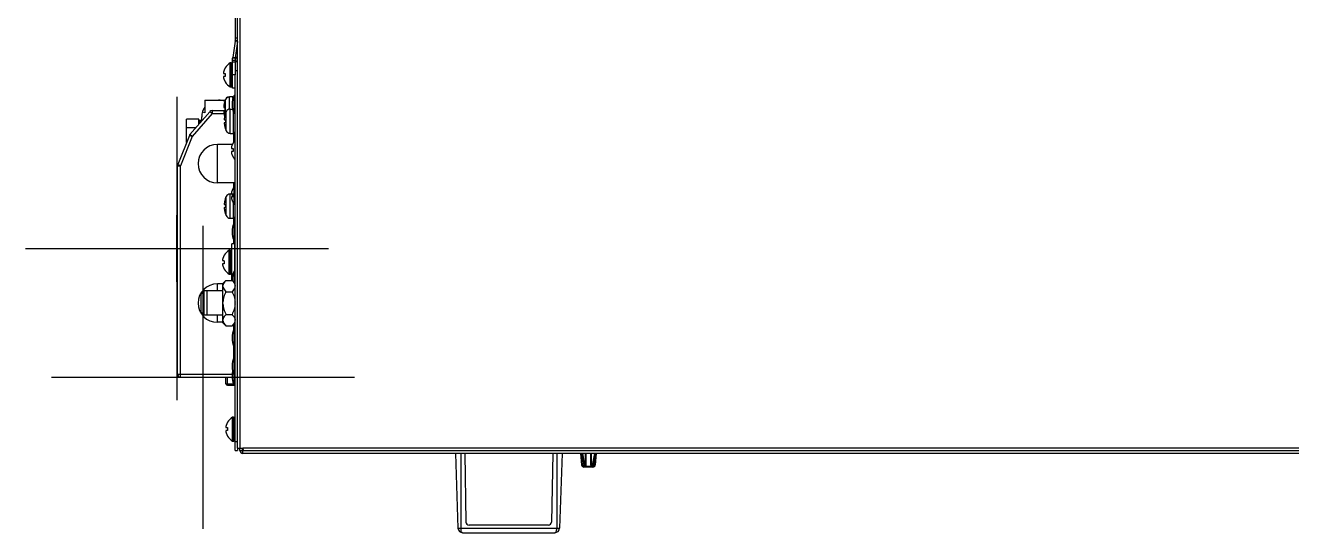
# Model space of a CAD drawing. Header units: millimetres. Extents: x 361 to 5577, y 463 to 3774.
# Drawn here: x 4741.7 to 5159.5, y 1958.6 to 2126 of the extents above; entities that cross this region are included whole.
import ezdxf

# ---------------------------------------------------------------- set-up
doc = ezdxf.new("R2010")
doc.units = ezdxf.units.MM
doc.header["$LTSCALE"] = 330
doc.layers.get('0').update_dxf_attribs({"linetype": 'CONTINUOUS'})
doc.layers.add('ASSI', color=7, linetype='CONTINUOUS')
doc.layers.add('GEOM', color=7, linetype='CONTINUOUS')

msp = doc.modelspace()

# ---------------------------------------------------------------- linework, layer by layer
at = {"color": 7, "linetype": 'Continuous'}
for p, q in [((4811.67, 1986.47), (4811.67, 2386.57)), ((4810.87, 2347.9), (4810.87, 2121.77)), ((4810.85, 2120.75), (4810.08, 2115.45)), ((4811.65, 2120.64), (4810.85, 2120.75)), ((4810.87, 2121.77), (4810.87, 2120.89)), ((4811.67, 2121.77), (4810.87, 2121.77)), ((4811.67, 2120.89), (4810.87, 2120.89)), ((4811.65, 2120.64), (4810.88, 2115.34)), ((4810.87, 2115.19), (4810.07, 2115.19)), ((4810.07, 2114.54), (4810.87, 2114.54)), ((4810.88, 2115.34), (4810.08, 2115.45)), ((4810.87, 2115.19), (4810.87, 2109.71)), ((4810.87, 2114.27), (4811.67, 2114.27)), ((4807.07, 2110.17), (4807.62, 2110.17)), ((4807.59, 2111.97), (4807.62, 2111.97)), ((4809.47, 2113.67), (4809.67, 2113.67)), ((4810.07, 2113.99), (4810.87, 2113.99)), ((4810.87, 2114.07), (4811.67, 2114.07)), ((4810.87, 2111.07), (4811.67, 2111.07)), ((4807.62, 2109.17), (4807.07, 2109.17)), ((4807.62, 2107.37), (4807.59, 2107.37)), ((4810.87, 2109.71), (4810.07, 2109.71)), ((4808.37, 2102.27), (4808.55, 2102.27)), ((4802.57, 2097.52), (4795.98, 2089.99)), ((4800.87, 2101.37), (4800.87, 2097.09)), ((4800.87, 2101.37), (4807.65, 2101.37)), ((4803.32, 2097.87), (4807.47, 2097.87)), ((4807.13, 2098.87), (4807.47, 2098.87)), ((4807.45, 2100.87), (4807.47, 2100.87)), ((4794.87, 2087.37), (4794.87, 2095.02)), ((4798.87, 2095.02), (4794.87, 2095.02)), ((4798.87, 2093.29), (4798.87, 2095.02)), ((4798.87, 2094.72), (4799.86, 2094.72)), ((4799.34, 2094.66), (4798.87, 2094.6)), ((4798.87, 2094.6), (4799.39, 2094.12)), ((4798.87, 2094.18), (4798.96, 2094.26)), ((4799.34, 2093.97), (4798.87, 2093.86)), ((4798.87, 2093.86), (4799.07, 2093.52)), ((4799.34, 2094.66), (4799.74, 2094.29)), ((4799.34, 2093.97), (4799.39, 2093.89)), ((4799.61, 2094.15), (4799.39, 2094.12)), ((4799.87, 2094.44), (4799.87, 2095.87)), ((4800.87, 2097.09), (4800.06, 2097.31)), ((4807.33, 2094.87), (4807.67, 2094.87)), ((4807.67, 2093.87), (4807.33, 2093.87)), ((4807.65, 2096.87), (4807.67, 2096.87)), ((4795.8, 2089.71), (4791.94, 2080.04)), ((4797.9, 2092.19), (4794.87, 2092.19)), ((4807.67, 2091.87), (4807.65, 2091.87)), ((4809.67, 2085.38), (4810.22, 2085.38)), ((4810.19, 2087.18), (4810.22, 2087.18)), ((4810.22, 2084.38), (4809.67, 2084.38)), ((4810.22, 2082.58), (4810.19, 2082.58)), ((4791.87, 2010.87), (4791.87, 2079.67)), ((4807.65, 2068.87), (4807.67, 2068.87)), ((4809.67, 2070.38), (4810.22, 2070.38)), ((4810.22, 2069.38), (4809.67, 2069.38)), ((4810.19, 2072.18), (4810.22, 2072.18)), ((4807.33, 2066.87), (4807.67, 2066.87)), ((4807.67, 2065.87), (4807.33, 2065.87)), ((4810.22, 2067.58), (4810.19, 2067.58)), ((4791.87, 2063.57), (4791.67, 2063.37)), ((4791.67, 2041.37), (4791.67, 2063.37)), ((4807.67, 2063.87), (4807.65, 2063.87)), ((4809.77, 2041.87), (4809.77, 2053.87)), ((4810.77, 2053.87), (4809.77, 2053.87)), ((4810.77, 2044.92), (4810.77, 2053.87)), ((4806.77, 2048.37), (4807.32, 2048.37)), ((4807.32, 2047.37), (4806.77, 2047.37)), ((4807.29, 2050.17), (4807.32, 2050.17)), ((4807.32, 2045.57), (4807.29, 2045.57)), ((4791.87, 2041.17), (4791.67, 2041.37)), ((4806.87, 2040.87), (4807.87, 2041.87)), ((4806.87, 2027.86), (4806.87, 2040.87)), ((4807.87, 2041.87), (4809.87, 2041.87)), ((4809.87, 2041.87), (4810.87, 2040.87)), ((4801.67, 2030.37), (4801.67, 2038.37)), ((4806.87, 2038.37), (4801.67, 2038.37)), ((4807.87, 2038.12), (4809.87, 2038.12)), ((4806.87, 2030.37), (4801.67, 2030.37)), ((4806.87, 2027.86), (4807.87, 2026.86)), ((4807.87, 2030.61), (4809.87, 2030.61)), ((4807.87, 2026.86), (4809.87, 2026.86)), ((4809.87, 2026.86), (4810.87, 2027.86)), ((4792.87, 2009.87), (4809.88, 2009.87)), ((4807.87, 2007.77), (4807.87, 2009.87)), ((4808.37, 2007.27), (4810.37, 2007.27)), ((4807.87, 1993.27), (4808.42, 1993.27)), ((4808.39, 1995.07), (4808.42, 1995.07)), ((4808.42, 1992.27), (4807.87, 1992.27)), ((4808.42, 1990.47), (4808.39, 1990.47)), ((4811.67, 1986.47), (4811.67, 1985.67)), ((4811.67, 1986.47), (4812.57, 1986.47)), ((4812.47, 1985.77), (4812.47, 1986.47)), ((4812.47, 1985.77), (4813.27, 1985.77)), ((4812.57, 1986.47), (4813.45, 1986.47)), ((4813.27, 1985.77), (4813.27, 1986.47)), ((4813.47, 1984.77), (4813.47, 1985.57)), ((4813.86, 1985.57), (4813.47, 1985.57)), ((5480.67, 1984.77), (4813.47, 1984.77)), ((5476.77, 1985.57), (4813.86, 1985.57)), ((4883.56, 1984.77), (4884.42, 1960.07)), ((4886.67, 1984.77), (4887.06, 1962.11)), ((4915.66, 1984.77), (4915.27, 1962.11)), ((4918.77, 1984.77), (4917.91, 1960.07)), ((4914.26, 1961.12), (4888.07, 1961.12)), ((4885.93, 1958.61), (4916.4, 1958.61))]:
    msp.add_line(p, q, dxfattribs=at)
at = {"color": 9, "linetype": 'Continuous'}
for p, q in [((4812.57, 1986.47), (4812.57, 2386.67)), ((4808.37, 2102.27), (4808.37, 2102.18)), ((4803.32, 2096.87), (4802.57, 2097.52)), ((4803.32, 2097.87), (4803.32, 2096.87)), ((4803.32, 2096.87), (4796.73, 2089.34)), ((4803.32, 2096.87), (4807.2, 2096.87)), ((4796.73, 2089.34), (4792.87, 2079.67)), ((4796.73, 2089.34), (4795.8, 2089.71)), ((4796.73, 2089.34), (4795.98, 2089.99)), ((4810.37, 2090.37), (4810.37, 2087.44)), ((4791.87, 2079.67), (4792.87, 2079.67)), ((4792.87, 2079.67), (4791.94, 2080.04)), ((4792.87, 2009.87), (4792.87, 2079.67)), ((4810.37, 2074.02), (4810.37, 2072.44)), ((4810.37, 2062.37), (4810.37, 2060.41)), ((4810.37, 2055.32), (4810.37, 2053.87)), ((4810.37, 2027.36), (4810.37, 2025.41)), ((4810.37, 2020.32), (4810.37, 2016.06)), ((4791.87, 2010.87), (4809.9, 2010.87)), ((4808.37, 2007.27), (4808.37, 2009.87)), ((4807.87, 2007.77), (4810.31, 2007.77)), ((4810.37, 2007.62), (4810.37, 2007.27)), ((5477, 1986.47), (4813.45, 1986.47)), ((4885.32, 1984.77), (4885.32, 1960.07)), ((4917.01, 1984.77), (4917.01, 1960.07)), ((4884.42, 1960.07), (4917.91, 1960.07))]:
    msp.add_line(p, q, dxfattribs=at)
at = {"color": 4}
for p, q in [((4791.67, 2102.37), (4791.67, 2002.37)), ((4741.67, 2052.37), (4841.67, 2052.37))]:
    msp.add_line(p, q, dxfattribs=at)
at = {"color": 1}
for p, q in [((4800.26, 2059.87), (4800.26, 1959.87)), ((4750.26, 2009.87), (4850.26, 2009.87))]:
    msp.add_line(p, q, dxfattribs=at)
at = {"color": 7, "linetype": 'Continuous'}
for points in [[(4798.92, 2093.67), (4798.93, 2093.64), (4798.97, 2093.56), (4799.01, 2093.47), (4799.01, 2093.46)], [(4799.01, 2094.16), (4799.01, 2094.15), (4799.03, 2094.13), (4799.04, 2094.1), (4799.05, 2094.08), (4799.06, 2094.05), (4799.07, 2094.03), (4799.08, 2094), (4799.08, 2093.98), (4799.09, 2093.96), (4799.09, 2093.94), (4799.1, 2093.91)]]:
    msp.add_lwpolyline(points, dxfattribs=at)
for centre, radius, start, end in [((4809.87, 2120.89), 1, 351.7233, 360), ((4811.87, 2115.19), 1.8, 171.7233, 180), ((4812.47, 2114.27), 1.6, 120.5989, 174.1914), ((4811.87, 2115.19), 1, 171.7233, 180), ((4809.01, 2110.41), 1.96, 176.9771, 178.0037), ((4809.01, 2110.41), 1.95, 178.0037, 179.0738), ((4809, 2110.41), 1.95, 179.0741, 180.1995), ((4809, 2110.41), 1.95, 180.1995, 181.1541), ((4809.01, 2110.41), 1.95, 181.1545, 182.3767), ((4809.06, 2110.41), 2.01, 172.7256, 174.8598), ((4809.04, 2110.41), 1.98, 174.8627, 175.7144), ((4809.02, 2110.41), 1.97, 175.714, 176.9766), ((4809.02, 2110.42), 1.96, 182.3765, 183.2159), ((4809.03, 2110.42), 1.97, 183.2167, 184.6016), ((4809.04, 2110.42), 1.98, 184.6009, 185.2558), ((4809.06, 2110.42), 2.01, 185.2585, 187.2741), ((4811.56, 2109.52), 4.64, 163.6036, 165.6824), ((4811.59, 2109.51), 4.67, 162.6228, 163.6051), ((4811.61, 2109.5), 4.68, 161.535, 162.6227), ((4811.63, 2109.5), 4.7, 159.4813, 161.5344), ((4811.64, 2109.49), 4.72, 158.9977, 159.4819), ((4811.64, 2109.49), 4.72, 157.4524, 158.9975), ((4811.65, 2109.49), 4.73, 156.6826, 157.4526), ((4811.66, 2109.49), 4.73, 155.4278, 156.6825), ((4811.66, 2109.49), 4.74, 154.4598, 155.4278), ((4811.66, 2109.48), 4.74, 153.3188, 154.4598), ((4811.67, 2109.48), 4.75, 151.9926, 153.3187), ((4811.67, 2109.48), 4.75, 151.0316, 151.9926), ((4811.67, 2109.48), 4.75, 148.4659, 151.0313), ((4811.37, 2109.66), 3.79, 172.4013, 179.9911), ((4809.47, 2113.27), 0.4, 90, 120.3012), ((4809.67, 2113.27), 0.4, 0, 90), ((4809.01, 2108.91), 1.96, 177.6234, 178.8455), ((4809, 2108.92), 1.95, 178.8459, 180.9258), ((4809.01, 2108.92), 1.95, 180.9261, 181.9964), ((4809.01, 2108.92), 1.96, 181.9964, 183.0228), ((4809.06, 2108.91), 2.01, 172.7259, 174.7415), ((4809.04, 2108.91), 1.98, 174.7442, 175.3991), ((4809.03, 2108.91), 1.97, 175.3984, 176.7833), ((4809.01, 2108.91), 1.96, 176.7841, 177.6235), ((4809.02, 2108.92), 1.97, 183.0233, 184.286), ((4809.04, 2108.92), 1.98, 184.2856, 185.1372), ((4809.06, 2108.92), 2.01, 185.1401, 187.2744), ((4811.56, 2109.81), 4.64, 194.3176, 196.3964), ((4811.59, 2109.82), 4.67, 196.3949, 197.3772), ((4811.61, 2109.83), 4.68, 197.3773, 198.465), ((4811.63, 2109.83), 4.7, 198.4656, 200.5187), ((4811.64, 2109.84), 4.72, 200.5181, 201.0023), ((4811.64, 2109.84), 4.72, 201.0025, 202.5476), ((4811.65, 2109.84), 4.73, 202.5474, 203.3174), ((4811.66, 2109.84), 4.73, 203.3175, 204.5722), ((4811.66, 2109.84), 4.74, 204.5722, 205.5402), ((4811.66, 2109.85), 4.74, 205.5402, 206.6812), ((4811.67, 2109.85), 4.75, 206.6813, 208.0074), ((4811.67, 2109.85), 4.75, 208.0074, 208.9684), ((4811.67, 2109.85), 4.75, 208.9687, 211.5341), ((4811.37, 2109.67), 3.79, 180.0089, 187.5987), ((4808.37, 2101.77), 0.5, 90, 180), ((4805.37, 2095.87), 5.5, 144.9032, 180), ((4803.32, 2096.87), 1, 90, 138.8141), ((4805.37, 2095.87), 5.5, 67.363, 90), ((4811.32, 2099.12), 4.2, 176.6176, 178.3314), ((4811.37, 2099.12), 4.25, 178.3283, 178.8891), ((4811.39, 2099.12), 4.27, 178.8896, 180.0287), ((4811.4, 2099.12), 4.28, 180.0278, 180.8511), ((4811.37, 2099.11), 4.26, 180.8511, 181.7144), ((4811.32, 2099.11), 4.2, 181.7116, 183.3826), ((4811.32, 2097.62), 4.2, 176.6174, 178.2884), ((4811.38, 2097.62), 4.26, 178.2856, 179.1489), ((4811.4, 2097.62), 4.28, 179.1489, 179.9722), ((4811.39, 2097.62), 4.27, 179.9713, 181.1104), ((4811.37, 2097.61), 4.25, 181.1109, 181.6717), ((4811.32, 2097.61), 4.2, 181.6686, 183.3824), ((4814.27, 2098.52), 7.19, 171.7052, 173.2535), ((4814.21, 2098.53), 7.14, 171.1563, 171.7036), ((4814.19, 2098.53), 7.11, 170.1363, 171.1566), ((4814.16, 2098.54), 7.09, 169.4225, 170.136), ((4814.15, 2098.54), 7.07, 168.5614, 169.4226), ((4814.13, 2098.54), 7.05, 167.7318, 168.5614), ((4814.12, 2098.54), 7.04, 166.9892, 167.7318), ((4814.11, 2098.55), 7.04, 166.0152, 166.9892), ((4814.11, 2098.55), 7.03, 165.4251, 166.0151), ((4814.1, 2098.55), 7.02, 164.2196, 165.4252), ((4814.1, 2098.55), 7.02, 163.8662, 164.2195), ((4814.09, 2098.55), 7.01, 162.3069, 163.8662), ((4814.09, 2098.55), 7.01, 160.741, 162.3068), ((4814.07, 2098.57), 7, 155.2801, 160.8179), ((4814.64, 2098.37), 7.18, 176.0076, 183.9924), ((4814.27, 2098.21), 7.19, 186.7465, 188.2948), ((4814.21, 2098.2), 7.14, 188.2964, 188.8437), ((4814.19, 2098.2), 7.11, 188.8434, 189.8637), ((4814.16, 2098.19), 7.09, 189.864, 190.5775), ((4814.15, 2098.19), 7.07, 190.5774, 191.4385), ((4814.13, 2098.19), 7.05, 191.4386, 192.2682), ((4814.12, 2098.19), 7.04, 192.2682, 193.0108), ((4814.11, 2098.18), 7.04, 193.0108, 193.9848), ((4814.11, 2098.18), 7.03, 193.9849, 194.5749), ((4814.1, 2098.18), 7.02, 194.5748, 195.7804), ((4811.52, 2095.12), 4.2, 176.6174, 178.2884), ((4811.58, 2095.12), 4.26, 178.2856, 179.1489), ((4811.6, 2095.12), 4.28, 179.1489, 179.9722), ((4811.59, 2095.12), 4.27, 179.9713, 181.1104), ((4811.57, 2095.11), 4.25, 181.1109, 181.6717), ((4811.52, 2095.11), 4.2, 181.6686, 183.3824), ((4811.52, 2093.62), 4.2, 176.6176, 178.3314), ((4811.57, 2093.62), 4.25, 178.3283, 178.8891), ((4811.59, 2093.62), 4.27, 178.8896, 180.0287), ((4811.6, 2093.62), 4.28, 180.0278, 180.8511), ((4811.57, 2093.61), 4.26, 180.8511, 181.7144), ((4811.52, 2093.61), 4.2, 181.7116, 183.3826), ((4814.47, 2094.52), 7.19, 171.7052, 173.2535), ((4814.47, 2094.21), 7.19, 186.7465, 188.2948), ((4814.1, 2098.18), 7.02, 195.7805, 196.1338), ((4814.41, 2094.53), 7.14, 171.1563, 171.7036), ((4814.09, 2098.18), 7.01, 196.1338, 197.6931), ((4814.39, 2094.53), 7.11, 170.1363, 171.1566), ((4814.36, 2094.54), 7.09, 169.4225, 170.136), ((4814.35, 2094.54), 7.07, 168.5614, 169.4226), ((4814.09, 2098.18), 7.01, 197.6932, 198.1633), ((4814.33, 2094.54), 7.05, 167.7318, 168.5614), ((4814.32, 2094.54), 7.04, 166.9892, 167.7318), ((4814.31, 2094.55), 7.04, 166.0152, 166.9892), ((4814.31, 2094.55), 7.03, 165.4251, 166.0151), ((4814.3, 2094.55), 7.02, 164.2196, 165.4252), ((4814.3, 2094.55), 7.02, 163.8662, 164.2195), ((4814.29, 2094.55), 7.01, 162.3069, 163.8662), ((4814.29, 2094.55), 7.01, 160.741, 162.3068), ((4814.83, 2094.36), 7.17, 176.0052, 183.9948), ((4796.73, 2089.34), 1, 138.8141, 158.1986), ((4814.41, 2094.2), 7.14, 188.2964, 188.8437), ((4814.39, 2094.2), 7.11, 188.8434, 189.8637), ((4814.36, 2094.19), 7.09, 189.864, 190.5775), ((4814.35, 2094.19), 7.07, 190.5774, 191.4385), ((4814.33, 2094.19), 7.05, 191.4386, 192.2682), ((4814.32, 2094.19), 7.04, 192.2682, 193.0108), ((4814.31, 2094.18), 7.04, 193.0108, 193.9848), ((4814.31, 2094.18), 7.03, 193.9849, 194.5749), ((4814.3, 2094.18), 7.02, 194.5748, 195.7804), ((4814.3, 2094.18), 7.02, 195.7805, 196.1338), ((4814.29, 2094.18), 7.01, 196.1338, 197.6931), ((4814.29, 2094.18), 7.01, 197.6932, 199.259), ((4811.61, 2085.62), 1.96, 177.6234, 178.8455), ((4811.6, 2085.63), 1.95, 178.8459, 180.9258), ((4811.61, 2085.63), 1.95, 180.9261, 181.9964), ((4811.61, 2085.63), 1.96, 181.9964, 183.0228), ((4811.66, 2085.62), 2.01, 172.7259, 174.7415), ((4811.64, 2085.62), 1.98, 174.7442, 175.3991), ((4811.63, 2085.62), 1.97, 175.3984, 176.7833), ((4811.61, 2085.62), 1.96, 176.7841, 177.6235), ((4811.62, 2085.63), 1.97, 183.0233, 184.286), ((4811.64, 2085.63), 1.98, 184.2856, 185.1372), ((4811.66, 2085.63), 2.01, 185.1401, 187.2744), ((4814.16, 2084.73), 4.64, 163.6036, 165.6824), ((4814.19, 2084.72), 4.67, 162.6228, 163.6051), ((4814.21, 2084.71), 4.68, 161.535, 162.6227), ((4814.23, 2084.71), 4.7, 159.4813, 161.5344), ((4814.24, 2084.7), 4.72, 158.9977, 159.4819), ((4814.24, 2084.7), 4.72, 157.4524, 158.9975), ((4814.25, 2084.7), 4.73, 156.6826, 157.4526), ((4814.26, 2084.7), 4.73, 155.4278, 156.6825), ((4814.26, 2084.7), 4.74, 154.4598, 155.4278), ((4814.26, 2084.69), 4.74, 153.3188, 154.4598), ((4814.27, 2084.69), 4.75, 151.9926, 153.3187), ((4814.27, 2084.69), 4.75, 151.0316, 151.9926), ((4814.27, 2084.69), 4.75, 148.4659, 151.0313), ((4814.29, 2084.68), 4.8, 137.178, 148.6273), ((4813.99, 2084.88), 3.8, 172.4351, 187.5649), ((4811.61, 2084.12), 1.96, 176.9771, 178.0037), ((4811.61, 2084.12), 1.95, 178.0037, 179.0738), ((4811.6, 2084.12), 1.95, 179.0741, 180.1995), ((4811.6, 2084.12), 1.95, 180.1995, 181.1541), ((4811.61, 2084.12), 1.95, 181.1545, 182.3767), ((4811.66, 2084.12), 2.01, 172.7256, 174.8598), ((4811.64, 2084.12), 1.98, 174.8627, 175.7144), ((4811.62, 2084.12), 1.97, 175.714, 176.9766), ((4811.62, 2084.13), 1.96, 182.3765, 183.2159), ((4811.63, 2084.13), 1.97, 183.2167, 184.6016), ((4811.64, 2084.13), 1.98, 184.6009, 185.2558), ((4811.66, 2084.13), 2.01, 185.2585, 187.2741), ((4814.16, 2085.02), 4.64, 194.3176, 196.3964), ((4814.19, 2085.03), 4.67, 196.3949, 197.3772), ((4814.21, 2085.04), 4.68, 197.3773, 198.465), ((4814.23, 2085.04), 4.7, 198.4656, 200.5187), ((4814.24, 2085.05), 4.72, 200.5181, 201.0023), ((4814.24, 2085.05), 4.72, 201.0025, 202.5476), ((4814.25, 2085.05), 4.73, 202.5474, 203.3174), ((4814.26, 2085.05), 4.73, 203.3175, 204.5722), ((4814.26, 2085.05), 4.74, 204.5722, 205.5402), ((4814.26, 2085.06), 4.74, 205.5402, 206.6812), ((4814.27, 2085.06), 4.75, 206.6813, 208.0074), ((4814.27, 2085.06), 4.75, 208.0074, 208.9684), ((4814.27, 2085.06), 4.75, 208.9687, 211.5341), ((4814.29, 2085.07), 4.8, 211.3727, 222.822), ((4792.87, 2079.67), 1, 158.1986, 180), ((4814.29, 2069.68), 4.8, 137.178, 137.9302), ((4814.31, 2066.55), 7.04, 166.0152, 166.9892), ((4814.31, 2066.55), 7.03, 165.4251, 166.0151), ((4814.3, 2066.55), 7.02, 164.2196, 165.4252), ((4814.3, 2066.55), 7.02, 163.8662, 164.2195), ((4814.29, 2066.55), 7.01, 162.3069, 163.8662), ((4814.29, 2066.55), 7.01, 160.741, 162.3068), ((4811.61, 2070.62), 1.96, 177.6234, 178.8455), ((4811.6, 2070.63), 1.95, 178.8459, 180.9258), ((4811.61, 2070.63), 1.95, 180.9261, 181.9964), ((4811.61, 2070.63), 1.96, 181.9964, 183.0228), ((4811.61, 2069.12), 1.96, 176.9771, 178.0037), ((4811.61, 2069.12), 1.95, 178.0037, 179.0738), ((4811.6, 2069.12), 1.95, 179.0741, 180.1995), ((4811.6, 2069.12), 1.95, 180.1995, 181.1541), ((4811.61, 2069.12), 1.95, 181.1545, 182.3767), ((4811.66, 2070.62), 2.01, 172.7259, 174.7415), ((4811.64, 2070.62), 1.98, 174.7442, 175.3991), ((4811.63, 2070.62), 1.97, 175.3984, 176.7833), ((4811.61, 2070.62), 1.96, 176.7841, 177.6235), ((4811.62, 2070.63), 1.97, 183.0233, 184.286), ((4811.64, 2070.63), 1.98, 184.2856, 185.1372), ((4811.66, 2070.63), 2.01, 185.1401, 187.2744), ((4811.66, 2069.12), 2.01, 172.7256, 174.8598), ((4811.64, 2069.12), 1.98, 174.8627, 175.7144), ((4811.62, 2069.12), 1.97, 175.714, 176.9766), ((4811.62, 2069.13), 1.96, 182.3765, 183.2159), ((4811.63, 2069.13), 1.97, 183.2167, 184.6016), ((4811.64, 2069.13), 1.98, 184.6009, 185.2558), ((4811.66, 2069.13), 2.01, 185.2585, 187.2741), ((4814.16, 2069.73), 4.64, 163.6036, 165.6824), ((4814.16, 2070.02), 4.64, 194.3176, 196.3964), ((4814.19, 2069.72), 4.67, 162.6228, 163.6051), ((4814.19, 2070.03), 4.67, 196.3949, 197.3772), ((4814.21, 2069.71), 4.68, 161.535, 162.6227), ((4814.21, 2070.04), 4.68, 197.3773, 198.465), ((4814.23, 2069.71), 4.7, 159.4813, 161.5344), ((4814.23, 2070.04), 4.7, 198.4656, 200.5187), ((4814.24, 2069.7), 4.72, 158.9977, 159.4819), ((4814.24, 2070.05), 4.72, 200.5181, 201.0023), ((4814.24, 2069.7), 4.72, 157.4524, 158.9975), ((4814.24, 2070.05), 4.72, 201.0025, 202.5476), ((4814.25, 2069.7), 4.73, 156.6826, 157.4526), ((4814.25, 2070.05), 4.73, 202.5474, 203.3174), ((4814.26, 2069.7), 4.73, 155.4278, 156.6825), ((4814.26, 2069.7), 4.74, 154.4598, 155.4278), ((4814.26, 2069.69), 4.74, 153.3188, 154.4598), ((4814.27, 2069.69), 4.75, 151.9926, 153.3187), ((4814.27, 2069.69), 4.75, 151.0316, 151.9926), ((4814.27, 2069.69), 4.75, 148.4659, 151.0313), ((4814.29, 2069.68), 4.8, 145.5481, 148.6273), ((4813.99, 2069.88), 3.8, 172.4351, 187.5649), ((4811.52, 2067.12), 4.2, 176.6174, 178.2884), ((4811.58, 2067.12), 4.26, 178.2856, 179.1489), ((4811.6, 2067.12), 4.28, 179.1489, 179.9722), ((4811.59, 2067.12), 4.27, 179.9713, 181.1104), ((4811.57, 2067.11), 4.25, 181.1109, 181.6717), ((4811.52, 2067.11), 4.2, 181.6686, 183.3824), ((4811.52, 2065.62), 4.2, 176.6176, 178.3314), ((4811.57, 2065.62), 4.25, 178.3283, 178.8891), ((4811.59, 2065.62), 4.27, 178.8896, 180.0287), ((4811.6, 2065.62), 4.28, 180.0278, 180.8511), ((4811.57, 2065.61), 4.26, 180.8511, 181.7144), ((4811.52, 2065.61), 4.2, 181.7116, 183.3826), ((4814.47, 2066.52), 7.19, 171.7052, 173.2535), ((4814.47, 2066.21), 7.19, 186.7465, 188.2948), ((4814.41, 2066.53), 7.14, 171.1563, 171.7036), ((4814.41, 2066.2), 7.14, 188.2964, 188.8437), ((4814.39, 2066.53), 7.11, 170.1363, 171.1566), ((4814.39, 2066.2), 7.11, 188.8434, 189.8637), ((4814.36, 2066.54), 7.09, 169.4225, 170.136), ((4814.36, 2066.19), 7.09, 189.864, 190.5775), ((4814.35, 2066.54), 7.07, 168.5614, 169.4226), ((4814.35, 2066.19), 7.07, 190.5774, 191.4385), ((4814.33, 2066.54), 7.05, 167.7318, 168.5614), ((4814.33, 2066.19), 7.05, 191.4386, 192.2682), ((4814.32, 2066.54), 7.04, 166.9892, 167.7318), ((4814.32, 2066.19), 7.04, 192.2682, 193.0108), ((4814.31, 2066.18), 7.04, 193.0108, 193.9848), ((4814.31, 2066.18), 7.03, 193.9849, 194.5749), ((4814.3, 2066.18), 7.02, 194.5748, 195.7804), ((4814.3, 2066.18), 7.02, 195.7805, 196.1338), ((4814.29, 2066.18), 7.01, 196.1338, 197.6931), ((4814.83, 2066.36), 7.17, 176.0052, 183.9948), ((4814.26, 2070.05), 4.73, 203.3175, 204.5722), ((4814.26, 2070.05), 4.74, 204.5722, 205.5402), ((4814.26, 2070.06), 4.74, 205.5402, 206.6812), ((4814.27, 2070.06), 4.75, 206.6813, 208.0074), ((4814.27, 2070.06), 4.75, 208.0074, 208.9684), ((4814.27, 2070.06), 4.75, 208.9687, 211.5341), ((4814.29, 2070.07), 4.8, 211.3727, 214.4519), ((4814.29, 2070.07), 4.8, 222.0698, 222.822), ((4814.29, 2066.18), 7.01, 197.6932, 199.259), ((4808.71, 2048.61), 1.96, 176.9771, 178.0037), ((4808.71, 2048.61), 1.95, 178.0037, 179.0738), ((4808.7, 2048.61), 1.95, 179.0741, 180.1995), ((4808.7, 2048.61), 1.95, 180.1995, 181.1541), ((4808.71, 2048.61), 1.95, 181.1545, 182.3767), ((4808.76, 2048.61), 2.01, 172.7256, 174.8598), ((4808.74, 2048.61), 1.98, 174.8627, 175.7144), ((4808.72, 2048.61), 1.97, 175.714, 176.9766), ((4808.72, 2048.62), 1.96, 182.3765, 183.2159), ((4808.73, 2048.62), 1.97, 183.2167, 184.6016), ((4808.74, 2048.62), 1.98, 184.6009, 185.2558), ((4808.76, 2048.62), 2.01, 185.2585, 187.2741), ((4808.76, 2047.11), 2.01, 172.7259, 174.7415), ((4811.26, 2047.72), 4.64, 163.6036, 165.6824), ((4811.29, 2047.71), 4.67, 162.6228, 163.6051), ((4811.31, 2047.7), 4.68, 161.535, 162.6227), ((4811.33, 2047.7), 4.7, 159.4813, 161.5344), ((4811.34, 2047.69), 4.72, 158.9977, 159.4819), ((4811.34, 2047.69), 4.72, 157.4524, 158.9975), ((4811.35, 2047.69), 4.73, 156.6826, 157.4526), ((4811.36, 2047.69), 4.73, 155.4278, 156.6825), ((4811.36, 2047.69), 4.74, 154.4598, 155.4278), ((4811.36, 2047.68), 4.74, 153.3188, 154.4598), ((4811.37, 2047.68), 4.75, 151.9926, 153.3187), ((4811.37, 2047.68), 4.75, 151.0316, 151.9926), ((4811.37, 2047.68), 4.75, 148.4659, 151.0313), ((4811.07, 2047.86), 3.79, 172.4013, 179.9911), ((4811.07, 2047.87), 3.79, 180.0089, 187.5987), ((4808.71, 2047.11), 1.96, 177.6234, 178.8455), ((4808.7, 2047.12), 1.95, 178.8459, 180.9258), ((4808.71, 2047.12), 1.95, 180.9261, 181.9964), ((4808.71, 2047.12), 1.96, 181.9964, 183.0228), ((4808.74, 2047.11), 1.98, 174.7442, 175.3991), ((4808.73, 2047.11), 1.97, 175.3984, 176.7833), ((4808.71, 2047.11), 1.96, 176.7841, 177.6235), ((4808.72, 2047.12), 1.97, 183.0233, 184.286), ((4808.74, 2047.12), 1.98, 184.2856, 185.1372), ((4808.76, 2047.12), 2.01, 185.1401, 187.2744), ((4811.26, 2048.01), 4.64, 194.3176, 196.3964), ((4811.29, 2048.02), 4.67, 196.3949, 197.3772), ((4811.31, 2048.03), 4.68, 197.3773, 198.465), ((4811.33, 2048.03), 4.7, 198.4656, 200.5187), ((4811.34, 2048.04), 4.72, 200.5181, 201.0023), ((4811.34, 2048.04), 4.72, 201.0025, 202.5476), ((4811.35, 2048.04), 4.73, 202.5474, 203.3174), ((4811.36, 2048.04), 4.73, 203.3175, 204.5722), ((4811.36, 2048.04), 4.74, 204.5722, 205.5402), ((4811.36, 2048.05), 4.74, 205.5402, 206.6812), ((4811.37, 2048.05), 4.75, 206.6813, 208.0074), ((4811.37, 2048.05), 4.75, 208.0074, 208.9684), ((4811.37, 2048.05), 4.75, 208.9687, 211.5341), ((4792.87, 2010.87), 1, 180, 270), ((4808.37, 2007.77), 0.5, 180, 270), ((4810.37, 2007.77), 0.5, 270, 287.031), ((4809.81, 1993.51), 1.96, 176.9771, 178.0037), ((4809.81, 1993.51), 1.95, 178.0037, 179.0738), ((4809.8, 1993.51), 1.95, 179.0741, 180.1995), ((4809.8, 1993.51), 1.95, 180.1995, 181.1541), ((4809.81, 1993.51), 1.95, 181.1545, 182.3767), ((4809.86, 1993.51), 2.01, 172.7256, 174.8598), ((4809.84, 1993.51), 1.98, 174.8627, 175.7144), ((4809.82, 1993.51), 1.97, 175.714, 176.9766), ((4809.82, 1993.52), 1.96, 182.3765, 183.2159), ((4809.83, 1993.52), 1.97, 183.2167, 184.6016), ((4809.84, 1993.52), 1.98, 184.6009, 185.2558), ((4809.86, 1993.52), 2.01, 185.2585, 187.2741), ((4812.36, 1992.62), 4.64, 163.6036, 165.6824), ((4812.39, 1992.61), 4.67, 162.6228, 163.6051), ((4812.41, 1992.6), 4.68, 161.535, 162.6227), ((4812.43, 1992.6), 4.7, 159.4813, 161.5344), ((4812.44, 1992.59), 4.72, 158.9977, 159.4819), ((4812.44, 1992.59), 4.72, 157.4524, 158.9975), ((4812.45, 1992.59), 4.73, 156.6826, 157.4526), ((4812.46, 1992.59), 4.73, 155.4278, 156.6825), ((4812.46, 1992.59), 4.74, 154.4598, 155.4278), ((4812.46, 1992.58), 4.74, 153.3188, 154.4598), ((4812.47, 1992.58), 4.75, 151.9926, 153.3187), ((4812.47, 1992.58), 4.75, 151.0316, 151.9926), ((4812.47, 1992.58), 4.75, 148.4659, 151.0313), ((4812.17, 1992.76), 3.79, 172.4013, 179.9911), ((4809.81, 1992.01), 1.96, 177.6234, 178.8455), ((4809.8, 1992.02), 1.95, 178.8459, 180.9258), ((4809.81, 1992.02), 1.95, 180.9261, 181.9964), ((4809.81, 1992.02), 1.96, 181.9964, 183.0228), ((4809.86, 1992.01), 2.01, 172.7259, 174.7415), ((4809.84, 1992.01), 1.98, 174.7442, 175.3991), ((4809.83, 1992.01), 1.97, 175.3984, 176.7833), ((4809.81, 1992.01), 1.96, 176.7841, 177.6235), ((4809.82, 1992.02), 1.97, 183.0233, 184.286), ((4809.84, 1992.02), 1.98, 184.2856, 185.1372), ((4809.86, 1992.02), 2.01, 185.1401, 187.2744), ((4812.36, 1992.91), 4.64, 194.3176, 196.3964), ((4812.39, 1992.92), 4.67, 196.3949, 197.3772), ((4812.41, 1992.93), 4.68, 197.3773, 198.465), ((4812.43, 1992.93), 4.7, 198.4656, 200.5187), ((4812.44, 1992.94), 4.72, 200.5181, 201.0023), ((4812.44, 1992.94), 4.72, 201.0025, 202.5476), ((4812.45, 1992.94), 4.73, 202.5474, 203.3174), ((4812.46, 1992.94), 4.73, 203.3175, 204.5722), ((4812.46, 1992.94), 4.74, 204.5722, 205.5402), ((4812.46, 1992.95), 4.74, 205.5402, 206.6812), ((4812.47, 1992.95), 4.75, 206.6813, 208.0074), ((4812.47, 1992.95), 4.75, 208.0074, 208.9684), ((4812.47, 1992.95), 4.75, 208.9687, 211.5341), ((4812.17, 1992.77), 3.79, 180.0089, 187.5987), ((4813.47, 1985.77), 1, 180, 270), ((4813.47, 1985.77), 0.2, 180, 270), ((4885.93, 1960.12), 1.51, 182, 270), ((4888.07, 1962.13), 1.01, 181, 270), ((4914.26, 1962.13), 1.01, 270, 359), ((4916.4, 1960.12), 1.51, 270, 358)]:
    msp.add_arc(centre, radius, start, end, dxfattribs=at)
for points in [[(4798.88, 2094.6), (4798.88, 2094.64), (4798.87, 2094.68), (4798.87, 2094.72)], [(4798.93, 2093.88), (4798.9, 2093.98), (4798.87, 2094.08), (4798.87, 2094.18)], [(4798.92, 2093.67), (4798.89, 2093.73), (4798.87, 2093.8), (4798.87, 2093.86)], [(4799.77, 2094.33), (4799.81, 2094.42), (4799.84, 2094.51), (4799.85, 2094.61)], [(4799.82, 2094.38), (4799.84, 2094.45), (4799.86, 2094.53), (4799.86, 2094.6)], [(4799.85, 2094.61), (4799.85, 2094.64), (4799.86, 2094.68), (4799.86, 2094.72)]]:
    msp.add_open_spline(points, degree=3, dxfattribs=at)
for points, knots in [([(4799.01, 2094.16), (4798.99, 2094.19), (4798.92, 2094.33), (4798.87, 2094.49), (4798.87, 2094.6)], [0, 0, 0, 0, 0.245539, 1, 1, 1, 1]), ([(4799.34, 2093.97), (4799.34, 2093.99), (4799.37, 2094.03), (4799.39, 2094.09), (4799.39, 2094.12)], [0, 0, 0, 0, 0.333914, 1, 1, 1, 1]), ([(4799.37, 2094.64), (4799.37, 2094.65), (4799.38, 2094.67), (4799.39, 2094.7), (4799.39, 2094.72)], [0, 0, 0, 0, 0.307876, 1, 1, 1, 1]), ([(4807.87, 2041.87), (4807.73, 2041.74), (4807.28, 2041.25), (4806.91, 2040.62), (4806.87, 2040.13)], [0, 0, 0, 0, 0.277234, 1, 1, 1, 1]), ([(4806.87, 2039.86), (4806.88, 2039.71), (4807.03, 2039.04), (4807.49, 2038.49), (4807.87, 2038.12)], [0, 0, 0, 0, 0.228104, 1, 1, 1, 1]), ([(4809.87, 2041.87), (4810, 2041.74), (4810.45, 2041.25), (4810.82, 2040.62), (4810.87, 2040.13)], [0, 0, 0, 0, 0.277234, 1, 1, 1, 1]), ([(4810.87, 2039.86), (4810.85, 2039.71), (4810.7, 2039.04), (4810.24, 2038.49), (4809.87, 2038.12)], [0, 0, 0, 0, 0.228104, 1, 1, 1, 1]), ([(4807.87, 2038.12), (4807.59, 2037.57), (4807.12, 2036.45), (4806.89, 2035.24), (4806.87, 2034.63)], [0, 0, 0, 0, 0.500276, 1, 1, 1, 1]), ([(4809.87, 2038.12), (4810.14, 2037.57), (4810.61, 2036.45), (4810.84, 2035.24), (4810.87, 2034.63)], [0, 0, 0, 0, 0.500276, 1, 1, 1, 1]), ([(4806.87, 2034.1), (4806.89, 2033.49), (4807.12, 2032.28), (4807.59, 2031.16), (4807.87, 2030.61)], [0, 0, 0, 0, 0.499725, 1, 1, 1, 1]), ([(4810.87, 2034.1), (4810.84, 2033.49), (4810.61, 2032.28), (4810.14, 2031.16), (4809.87, 2030.61)], [0, 0, 0, 0, 0.499725, 1, 1, 1, 1]), ([(4807.87, 2030.61), (4807.73, 2030.48), (4807.28, 2029.99), (4806.91, 2029.36), (4806.87, 2028.87)], [0, 0, 0, 0, 0.277234, 1, 1, 1, 1]), ([(4806.87, 2028.6), (4806.88, 2028.45), (4807.03, 2027.78), (4807.49, 2027.23), (4807.87, 2026.86)], [0, 0, 0, 0, 0.228104, 1, 1, 1, 1]), ([(4809.87, 2030.61), (4810, 2030.48), (4810.45, 2029.99), (4810.82, 2029.36), (4810.87, 2028.87)], [0, 0, 0, 0, 0.277234, 1, 1, 1, 1]), ([(4810.87, 2028.6), (4810.85, 2028.45), (4810.7, 2027.78), (4810.24, 2027.23), (4809.87, 2026.86)], [0, 0, 0, 0, 0.228104, 1, 1, 1, 1]), ([(4813.86, 1985.57), (4813.82, 1985.57), (4813.72, 1985.66), (4813.64, 1985.85), (4813.54, 1986.14), (4813.48, 1986.35), (4813.45, 1986.47)], [0, 0, 0, 0, 0.121863, 0.339541, 0.645141, 1, 1, 1, 1])]:
    msp.add_open_spline(points, degree=3, knots=knots, dxfattribs=at)
at = {"color": 9, "linetype": 'Continuous'}
for points, knots in [([(4885.32, 1960.07), (4885.32, 1959.87), (4885.34, 1959.51), (4885.45, 1959.04), (4885.63, 1958.71), (4885.84, 1958.61), (4885.93, 1958.61)], [0, 0, 0, 0, 0.343638, 0.632384, 0.843751, 1, 1, 1, 1]), ([(4916.4, 1958.61), (4916.49, 1958.61), (4916.7, 1958.71), (4916.88, 1959.04), (4916.99, 1959.51), (4917.01, 1959.87), (4917.01, 1960.07)], [0, 0, 0, 0, 0.156249, 0.367616, 0.656362, 1, 1, 1, 1])]:
    msp.add_open_spline(points, degree=3, knots=knots, dxfattribs=at)
at = {"layer": 'ASSI', "color": 9, "linetype": 'Continuous'}
for p, q in [((4809.26, 2105.72), (4809.26, 2113.61)), ((4809.47, 2105.67), (4809.47, 2113.67)), ((4809.67, 2105.67), (4809.67, 2113.67)), ((4809.07, 2098.34), (4809.07, 2102.37)), ((4810.17, 2101.85), (4810.17, 2102.37)), ((4807.71, 2097), (4807.71, 2101.49)), ((4807.91, 2091.24), (4807.91, 2097.49)), ((4809.27, 2090.37), (4809.27, 2098.37)), ((4810.37, 2090.37), (4810.37, 2097.33)), ((4807.91, 2063.24), (4807.91, 2069.49)), ((4809.27, 2062.37), (4809.27, 2070.37)), ((4810.37, 2062.37), (4810.37, 2067.31)), ((4808.96, 2043.92), (4808.96, 2051.81)), ((4809.17, 2043.87), (4809.17, 2051.87)), ((4809.37, 2043.87), (4809.37, 2051.87)), ((4810.06, 1988.82), (4810.06, 1996.71)), ((4810.27, 1988.77), (4810.27, 1996.77)), ((4810.47, 1988.77), (4810.47, 1996.77))]:
    msp.add_line(p, q, dxfattribs=at)
at = {"layer": 'ASSI', "color": 7, "linetype": 'Continuous'}
for p, q in [((4810.17, 2102.37), (4809.07, 2102.37)), ((4809.47, 2105.67), (4809.67, 2105.67)), ((4807.66, 2096.87), (4807.91, 2097.49)), ((4809.27, 2098.37), (4810.04, 2098.37)), ((4807.66, 2091.86), (4807.91, 2091.24)), ((4809.27, 2090.37), (4810.37, 2090.37)), ((4807.66, 2068.87), (4807.91, 2069.49)), ((4809.27, 2070.37), (4809.89, 2070.37)), ((4807.66, 2063.86), (4807.91, 2063.24)), ((4809.27, 2062.37), (4810.37, 2062.37)), ((4809.17, 2051.87), (4809.37, 2051.87)), ((4809.17, 2043.87), (4809.37, 2043.87)), ((4806.87, 2038.37), (4800.72, 2038.37)), ((4806.87, 2030.37), (4800.72, 2030.37)), ((4810.27, 1996.77), (4810.47, 1996.77)), ((4810.27, 1988.77), (4810.47, 1988.77))]:
    msp.add_line(p, q, dxfattribs=at)
for centre, radius, start, end in [((4811.69, 2109.47), 4.8, 120.3012, 148.5421), ((4811.69, 2109.86), 4.8, 211.4579, 239.6988), ((4809.67, 2106.07), 0.4, 270, 360), ((4809.07, 2100.87), 1.5, 90, 155.2801), ((4809.47, 2106.07), 0.4, 239.6988, 270), ((4810.17, 2101.87), 0.5, 70.8807, 90), ((4814.07, 2098.57), 7, 155.2801, 160.8179), ((4809.27, 2096.87), 1.5, 90, 155.2801), ((4809.27, 2091.87), 1.5, 204.7199, 270), ((4810.37, 2090.87), 0.5, 270, 360), ((4814.29, 2084.68), 4.8, 136.0914, 148.6273), ((4814.29, 2085.07), 4.8, 211.3727, 223.9086), ((4814.29, 2069.68), 4.8, 144.4239, 148.6273), ((4814.29, 2069.68), 4.8, 136.0914, 137.9694), ((4809.27, 2068.87), 1.5, 90, 155.2801), ((4814.29, 2070.07), 4.8, 211.3727, 215.5761), ((4814.29, 2070.07), 4.8, 222.0306, 223.9086), ((4809.27, 2063.87), 1.5, 204.7199, 270), ((4810.37, 2062.87), 0.5, 270, 360), ((4811.39, 2047.67), 4.8, 120.3012, 148.5421), ((4809.17, 2051.47), 0.4, 90, 120.3012), ((4809.37, 2051.47), 0.4, 0, 90), ((4811.39, 2048.06), 4.8, 211.4579, 239.6988), ((4809.17, 2044.27), 0.4, 239.6988, 270), ((4809.37, 2044.27), 0.4, 270, 360), ((4812.49, 1992.57), 4.8, 120.3012, 148.5421), ((4810.27, 1996.37), 0.4, 90, 120.3012), ((4810.47, 1996.37), 0.4, 0, 90), ((4812.49, 1992.96), 4.8, 211.4579, 239.6988), ((4810.47, 1989.17), 0.4, 270, 360), ((4810.27, 1989.17), 0.4, 239.6988, 270)]:
    msp.add_arc(centre, radius, start, end, dxfattribs=at)
at = {"layer": 'GEOM', "color": 7, "linetype": 'Continuous'}
for p, q in [((4810.07, 2105.27), (4810.07, 2115.19)), ((4810.87, 1985.67), (4810.87, 2109.71)), ((4810.87, 2105.27), (4810.07, 2105.27)), ((4810.57, 2096.88), (4810.57, 2102.88)), ((4810.87, 2102.88), (4810.57, 2102.88)), ((4810.87, 2096.88), (4810.57, 2096.88)), ((4809.97, 2086.72), (4805.02, 2086.72)), ((4810.87, 2074.02), (4805.02, 2074.02)), ((4810.57, 2066.88), (4810.57, 2072.88)), ((4810.74, 2072.88), (4810.57, 2072.88)), ((4810.74, 2066.88), (4810.57, 2066.88)), ((4810.57, 2054.87), (4810.57, 2060.87)), ((4810.87, 2060.87), (4810.57, 2060.87)), ((4810.87, 2054.87), (4810.57, 2054.87)), ((4810.57, 2041.17), (4810.57, 2044.92)), ((4810.87, 2044.92), (4810.57, 2044.92)), ((4806.87, 2040.72), (4805.02, 2040.72)), ((4799.67, 2037.32), (4800.72, 2038.37)), ((4799.67, 2031.42), (4799.67, 2037.32)), ((4800.72, 2030.37), (4800.72, 2038.37)), ((4806.87, 2038.37), (4800.72, 2038.37)), ((4799.67, 2031.42), (4800.72, 2030.37)), ((4806.87, 2030.37), (4800.72, 2030.37)), ((4806.87, 2028.02), (4805.02, 2028.02)), ((4810.57, 2019.87), (4810.57, 2025.87)), ((4810.87, 2025.87), (4810.57, 2025.87)), ((4810.87, 2019.87), (4810.57, 2019.87)), ((4810.57, 2007.17), (4810.57, 2016.52)), ((4810.87, 2016.52), (4810.57, 2016.52)), ((4810.87, 2010.52), (4810.57, 2010.52)), ((4810.87, 2007.17), (4810.57, 2007.17)), ((4810.87, 1985.67), (4811.67, 1985.67)), ((4924.82, 1984.77), (4925.19, 1980.99)), ((4925.48, 1984.77), (4926.2, 1980.85)), ((4926.47, 1980.87), (4926.47, 1984.77)), ((4928.47, 1980.87), (4928.47, 1984.77)), ((4929.45, 1984.77), (4928.73, 1980.85)), ((4929.74, 1980.99), (4930.12, 1984.77)), ((4926.3, 1980.77), (4926.37, 1980.77)), ((4928.63, 1980.77), (4928.57, 1980.77)), ((4928.94, 1980.27), (4925.99, 1980.27))]:
    msp.add_line(p, q, dxfattribs=at)
at = {"layer": 'GEOM', "color": 9, "linetype": 'Continuous'}
for p, q in [((4805.02, 2074.02), (4805.02, 2086.72)), ((4805.02, 2038.37), (4805.02, 2040.72)), ((4805.02, 2028.02), (4805.02, 2030.37)), ((4810.87, 1988.67), (4811.67, 1988.67)), ((4925.07, 1984.77), (4925.44, 1981.01)), ((4925.23, 1984.77), (4925.95, 1980.8)), ((4926.72, 1980.87), (4926.72, 1984.77)), ((4928.22, 1980.87), (4928.22, 1984.77)), ((4929.7, 1984.77), (4928.98, 1980.8)), ((4929.49, 1981.01), (4929.86, 1984.77)), ((4925.44, 1981.01), (4925.19, 1980.99)), ((4926.2, 1980.85), (4925.95, 1980.8)), ((4925.99, 1980.52), (4925.99, 1980.27)), ((4925.99, 1980.52), (4926.3, 1980.52)), ((4926.3, 1980.77), (4926.3, 1980.52)), ((4926.37, 1980.77), (4926.37, 1980.52)), ((4926.37, 1980.52), (4928.57, 1980.52)), ((4926.47, 1980.87), (4926.72, 1980.87)), ((4928.22, 1980.87), (4928.47, 1980.87)), ((4928.57, 1980.52), (4928.57, 1980.77)), ((4928.63, 1980.52), (4928.63, 1980.77)), ((4928.63, 1980.52), (4928.94, 1980.52)), ((4928.98, 1980.8), (4928.73, 1980.85)), ((4928.94, 1980.52), (4928.94, 1980.27)), ((4929.49, 1981.01), (4929.74, 1980.99))]:
    msp.add_line(p, q, dxfattribs=at)
at = {"layer": 'GEOM', "color": 7, "linetype": 'Continuous'}
for centre, radius, start, end in [((4816.64, 2099.88), 6.78, 153.732, 206.268), ((4805.02, 2080.37), 6.35, 90, 270), ((4816.64, 2069.88), 6.78, 153.732, 157.5128), ((4816.64, 2069.88), 6.78, 175.7678, 184.2322), ((4816.64, 2069.88), 6.78, 202.4872, 206.268), ((4816.64, 2057.87), 6.78, 153.732, 206.268), ((4816.64, 2041.92), 6.78, 153.732, 180.3754), ((4805.02, 2034.37), 6.35, 90, 270), ((4816.64, 2022.87), 6.78, 153.732, 206.268), ((4816.64, 2013.52), 6.78, 153.732, 206.268), ((4816.64, 2010.17), 6.78, 165.6823, 206.268), ((4925.99, 1981.07), 0.8, 185.7106, 270), ((4926.3, 1980.87), 0.1, 190.4057, 270), ((4926.37, 1980.87), 0.1, 270, 360), ((4928.57, 1980.87), 0.1, 180, 270), ((4928.63, 1980.87), 0.1, 270, 349.5943), ((4928.94, 1981.07), 0.8, 270, 354.2894)]:
    msp.add_arc(centre, radius, start, end, dxfattribs=at)
at = {"layer": 'GEOM', "color": 9, "linetype": 'Continuous'}
for centre, radius, start, end in [((4925.99, 1981.07), 0.55, 185.7106, 270), ((4926.3, 1980.87), 0.35, 190.4057, 270), ((4926.37, 1980.87), 0.35, 270, 360), ((4928.57, 1980.87), 0.35, 180, 270), ((4928.63, 1980.87), 0.35, 270, 349.5943), ((4928.94, 1981.07), 0.55, 270, 354.2894)]:
    msp.add_arc(centre, radius, start, end, dxfattribs=at)

doc.saveas('drawing.dxf')
